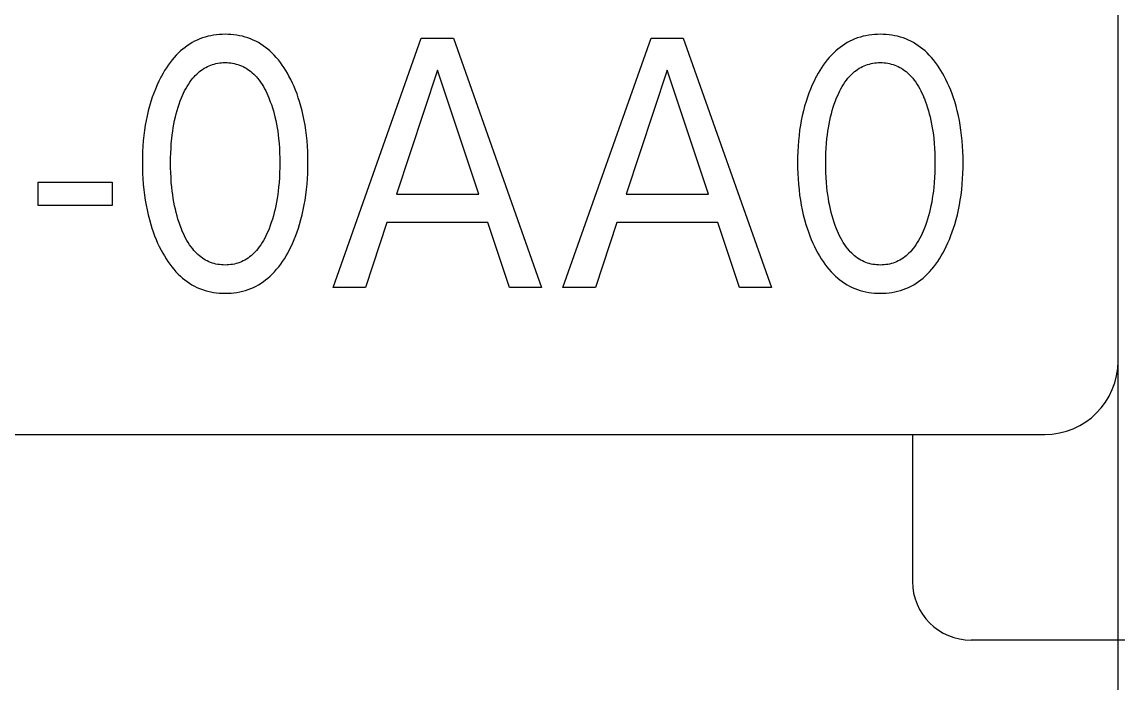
# Model space of a CAD drawing. Extents: x 10 to 656, y -396 to 292.
# Drawn here: x 287.34 to 288.851, y 101.429 to 102.34 of the extents above; entities that cross this region are included whole.
import ezdxf

# ---------------------------------------------------------------- set-up
doc = ezdxf.new("R2010")
doc.units = 0
doc.header["$LTSCALE"] = 5
doc.header["$MEASUREMENT"] = 0
doc.layers.get('0').update_dxf_attribs({"linetype": 'CONTINUOUS'})

msp = doc.modelspace()

# ---------------------------------------------------------------- linework, layer by layer
at = {"color": 7, "linetype": 'Continuous'}
for p, q in [((288.8508, 91.5889), (288.8508, 118.1086)), ((288.8508, 101.4882), (288.8508, 118.1086)), ((288.8508, 91.5889), (288.8508, 118.1086)), ((288.8508, 101.4882), (288.8508, 118.1086)), ((287.5742, 102.3119), (287.5709, 102.3098)), ((287.5777, 102.3137), (287.5742, 102.3119)), ((287.5812, 102.3154), (287.5777, 102.3137)), ((287.5848, 102.317), (287.5812, 102.3154)), ((287.5885, 102.3183), (287.5848, 102.317)), ((287.5923, 102.3195), (287.5885, 102.3183)), ((287.5961, 102.3206), (287.5923, 102.3195)), ((287.6, 102.3214), (287.5961, 102.3206)), ((287.6039, 102.3221), (287.6, 102.3214)), ((287.6078, 102.3227), (287.6039, 102.3221)), ((287.6118, 102.3231), (287.6078, 102.3227)), ((287.6158, 102.3233), (287.6118, 102.3231)), ((287.6198, 102.3234), (287.6158, 102.3233)), ((287.6238, 102.3233), (287.6198, 102.3234)), ((287.6278, 102.3231), (287.6238, 102.3233)), ((287.6318, 102.3227), (287.6278, 102.3231)), ((287.6357, 102.3221), (287.6318, 102.3227)), ((287.6397, 102.3214), (287.6357, 102.3221)), ((287.6436, 102.3206), (287.6397, 102.3214)), ((287.6474, 102.3196), (287.6436, 102.3206)), ((287.6512, 102.3183), (287.6474, 102.3196)), ((287.6549, 102.317), (287.6512, 102.3183)), ((287.6585, 102.3154), (287.6549, 102.317)), ((287.662, 102.3137), (287.6585, 102.3154)), ((287.6655, 102.3119), (287.662, 102.3137)), ((287.6688, 102.3099), (287.6655, 102.3119)), ((287.7685, 101.9741), (287.89, 102.3182)), ((287.89, 102.3182), (287.9344, 102.3182)), ((287.9344, 102.3182), (288.0559, 101.9741)), ((288.0855, 101.9741), (288.2069, 102.3182)), ((288.2069, 102.3182), (288.2514, 102.3182)), ((288.2514, 102.3182), (288.3728, 101.9741)), ((288.4774, 102.3119), (288.4741, 102.3098)), ((288.4809, 102.3137), (288.4774, 102.3119)), ((288.4844, 102.3154), (288.4809, 102.3137)), ((288.488, 102.317), (288.4844, 102.3154)), ((288.4917, 102.3183), (288.488, 102.317)), ((288.4955, 102.3195), (288.4917, 102.3183)), ((288.4993, 102.3206), (288.4955, 102.3195)), ((288.5032, 102.3214), (288.4993, 102.3206)), ((288.5071, 102.3221), (288.5032, 102.3214)), ((288.5111, 102.3227), (288.5071, 102.3221)), ((288.515, 102.3231), (288.5111, 102.3227)), ((288.519, 102.3233), (288.515, 102.3231)), ((288.523, 102.3234), (288.519, 102.3233)), ((288.527, 102.3233), (288.523, 102.3234)), ((288.531, 102.3231), (288.527, 102.3233)), ((288.535, 102.3227), (288.531, 102.3231)), ((288.539, 102.3221), (288.535, 102.3227)), ((288.5429, 102.3214), (288.539, 102.3221)), ((288.5468, 102.3206), (288.5429, 102.3214)), ((288.5506, 102.3196), (288.5468, 102.3206)), ((288.5544, 102.3183), (288.5506, 102.3196)), ((288.5581, 102.317), (288.5544, 102.3183)), ((288.5617, 102.3154), (288.5581, 102.317)), ((288.5652, 102.3137), (288.5617, 102.3154)), ((288.5687, 102.3119), (288.5652, 102.3137)), ((288.572, 102.3099), (288.5687, 102.3119)), ((287.5555, 102.2978), (287.5523, 102.2946)), ((287.5583, 102.3004), (287.5555, 102.2978)), ((287.5613, 102.303), (287.5583, 102.3004)), ((287.5644, 102.3054), (287.5613, 102.303)), ((287.5676, 102.3077), (287.5644, 102.3054)), ((287.5709, 102.3098), (287.5676, 102.3077)), ((287.6721, 102.3077), (287.6688, 102.3099)), ((287.6753, 102.3054), (287.6721, 102.3077)), ((287.6784, 102.303), (287.6753, 102.3054)), ((287.6813, 102.3004), (287.6784, 102.303)), ((287.6842, 102.2978), (287.6813, 102.3004)), ((287.6873, 102.2946), (287.6842, 102.2978)), ((288.4587, 102.2978), (288.4556, 102.2946)), ((288.4616, 102.3004), (288.4587, 102.2978)), ((288.4645, 102.303), (288.4616, 102.3004)), ((288.4676, 102.3054), (288.4645, 102.303)), ((288.4708, 102.3077), (288.4676, 102.3054)), ((288.4741, 102.3098), (288.4708, 102.3077)), ((288.5753, 102.3077), (288.572, 102.3099)), ((288.5785, 102.3054), (288.5753, 102.3077)), ((288.5816, 102.303), (288.5785, 102.3054)), ((288.5846, 102.3004), (288.5816, 102.303)), ((288.5874, 102.2978), (288.5846, 102.3004)), ((288.5905, 102.2946), (288.5874, 102.2978)), ((287.5412, 102.2809), (287.5387, 102.2772)), ((287.5438, 102.2845), (287.5412, 102.2809)), ((287.5465, 102.288), (287.5438, 102.2845)), ((287.5494, 102.2914), (287.5465, 102.288)), ((287.5523, 102.2946), (287.5494, 102.2914)), ((287.5952, 102.2789), (287.5975, 102.28)), ((287.5975, 102.28), (287.5999, 102.2809)), ((287.5999, 102.2809), (287.6022, 102.2817)), ((287.6022, 102.2817), (287.6047, 102.2824)), ((287.6047, 102.2824), (287.6071, 102.283)), ((287.6071, 102.283), (287.6096, 102.2835)), ((287.6096, 102.2835), (287.6122, 102.2839)), ((287.6122, 102.2839), (287.6147, 102.2841)), ((287.6147, 102.2841), (287.6172, 102.2843)), ((287.6172, 102.2843), (287.6198, 102.2843)), ((287.6198, 102.2843), (287.6223, 102.2843)), ((287.6223, 102.2843), (287.6249, 102.2841)), ((287.6249, 102.2841), (287.6274, 102.2839)), ((287.6274, 102.2839), (287.6299, 102.2835)), ((287.6299, 102.2835), (287.6324, 102.283)), ((287.6324, 102.283), (287.6349, 102.2824)), ((287.6349, 102.2824), (287.6373, 102.2817)), ((287.6373, 102.2817), (287.6397, 102.2809)), ((287.6397, 102.2809), (287.6421, 102.28)), ((287.6421, 102.28), (287.6444, 102.2789)), ((287.6903, 102.2914), (287.6873, 102.2946)), ((287.6932, 102.288), (287.6903, 102.2914)), ((287.6959, 102.2845), (287.6932, 102.288)), ((287.6985, 102.2809), (287.6959, 102.2845)), ((287.7009, 102.2772), (287.6985, 102.2809)), ((288.4444, 102.2809), (288.4419, 102.2772)), ((288.447, 102.2845), (288.4444, 102.2809)), ((288.4497, 102.288), (288.447, 102.2845)), ((288.4526, 102.2914), (288.4497, 102.288)), ((288.4556, 102.2946), (288.4526, 102.2914)), ((288.4984, 102.2789), (288.5007, 102.28)), ((288.5007, 102.28), (288.5031, 102.2809)), ((288.5031, 102.2809), (288.5055, 102.2817)), ((288.5055, 102.2817), (288.5079, 102.2824)), ((288.5079, 102.2824), (288.5104, 102.283)), ((288.5104, 102.283), (288.5129, 102.2835)), ((288.5129, 102.2835), (288.5154, 102.2839)), ((288.5154, 102.2839), (288.5179, 102.2841)), ((288.5179, 102.2841), (288.5205, 102.2843)), ((288.5205, 102.2843), (288.523, 102.2843)), ((288.523, 102.2843), (288.5256, 102.2843)), ((288.5256, 102.2843), (288.5281, 102.2841)), ((288.5281, 102.2841), (288.5306, 102.2839)), ((288.5306, 102.2839), (288.5332, 102.2835)), ((288.5332, 102.2835), (288.5357, 102.283)), ((288.5357, 102.283), (288.5381, 102.2824)), ((288.5381, 102.2824), (288.5406, 102.2817)), ((288.5406, 102.2817), (288.543, 102.2809)), ((288.543, 102.2809), (288.5453, 102.28)), ((288.5453, 102.28), (288.5476, 102.2789)), ((288.5935, 102.2914), (288.5905, 102.2946)), ((288.5964, 102.288), (288.5935, 102.2914)), ((288.5991, 102.2845), (288.5964, 102.288)), ((288.6017, 102.2809), (288.5991, 102.2845)), ((288.6041, 102.2772), (288.6017, 102.2809)), ((287.5319, 102.2658), (287.5311, 102.2643)), ((287.5341, 102.2697), (287.5319, 102.2658)), ((287.5363, 102.2735), (287.5341, 102.2697)), ((287.5387, 102.2772), (287.5363, 102.2735)), ((287.5768, 102.2647), (287.5786, 102.2666)), ((287.5786, 102.2666), (287.5805, 102.2685)), ((287.5805, 102.2685), (287.5824, 102.2702)), ((287.5824, 102.2702), (287.5843, 102.2719)), ((287.5843, 102.2719), (287.5864, 102.2735)), ((287.5864, 102.2735), (287.5885, 102.275)), ((287.5885, 102.275), (287.5907, 102.2765)), ((287.5907, 102.2765), (287.5929, 102.2778)), ((287.5929, 102.2778), (287.5952, 102.2789)), ((287.6444, 102.2789), (287.6467, 102.2778)), ((287.6467, 102.2778), (287.6489, 102.2765)), ((287.6489, 102.2765), (287.6511, 102.275)), ((287.6511, 102.275), (287.6532, 102.2735)), ((287.6532, 102.2735), (287.6552, 102.2719)), ((287.6552, 102.2719), (287.6572, 102.2702)), ((287.6572, 102.2702), (287.6591, 102.2685)), ((287.6591, 102.2685), (287.661, 102.2666)), ((287.661, 102.2666), (287.6628, 102.2647)), ((287.7033, 102.2735), (287.7009, 102.2772)), ((287.7055, 102.2697), (287.7033, 102.2735)), ((287.7077, 102.2658), (287.7055, 102.2697)), ((287.7102, 102.261), (287.7077, 102.2658)), ((287.9124, 102.2738), (287.8558, 102.1029)), ((287.9693, 102.1029), (287.9124, 102.2738)), ((288.2293, 102.2738), (288.1727, 102.1029)), ((288.2862, 102.1029), (288.2293, 102.2738)), ((288.4351, 102.2658), (288.4343, 102.2643)), ((288.4373, 102.2697), (288.4351, 102.2658)), ((288.4395, 102.2735), (288.4373, 102.2697)), ((288.4419, 102.2772), (288.4395, 102.2735)), ((288.4801, 102.2647), (288.4818, 102.2666)), ((288.4818, 102.2666), (288.4837, 102.2685)), ((288.4837, 102.2685), (288.4856, 102.2702)), ((288.4856, 102.2702), (288.4876, 102.2719)), ((288.4876, 102.2719), (288.4896, 102.2735)), ((288.4896, 102.2735), (288.4917, 102.275)), ((288.4917, 102.275), (288.4939, 102.2765)), ((288.4939, 102.2765), (288.4961, 102.2778)), ((288.4961, 102.2778), (288.4984, 102.2789)), ((288.5476, 102.2789), (288.5499, 102.2778)), ((288.5499, 102.2778), (288.5521, 102.2765)), ((288.5521, 102.2765), (288.5543, 102.275)), ((288.5543, 102.275), (288.5564, 102.2735)), ((288.5564, 102.2735), (288.5585, 102.2719)), ((288.5585, 102.2719), (288.5604, 102.2702)), ((288.5604, 102.2702), (288.5624, 102.2685)), ((288.5624, 102.2685), (288.5642, 102.2666)), ((288.5642, 102.2666), (288.566, 102.2647)), ((288.6065, 102.2735), (288.6041, 102.2772)), ((288.6088, 102.2697), (288.6065, 102.2735)), ((288.6109, 102.2658), (288.6088, 102.2697)), ((288.6134, 102.261), (288.6109, 102.2658)), ((287.5258, 102.2535), (287.5235, 102.2479)), ((287.5284, 102.2589), (287.5258, 102.2535)), ((287.5311, 102.2643), (287.5284, 102.2589)), ((287.5655, 102.2484), (287.5672, 102.2514)), ((287.5672, 102.2514), (287.569, 102.2543)), ((287.569, 102.2543), (287.5709, 102.2572)), ((287.5709, 102.2572), (287.573, 102.26)), ((287.573, 102.26), (287.5751, 102.2628)), ((287.5751, 102.2628), (287.5768, 102.2647)), ((287.6628, 102.2647), (287.6645, 102.2628)), ((287.6645, 102.2628), (287.6666, 102.26)), ((287.6666, 102.26), (287.6687, 102.2572)), ((287.6687, 102.2572), (287.6706, 102.2543)), ((287.6706, 102.2543), (287.6724, 102.2514)), ((287.6724, 102.2514), (287.6741, 102.2484)), ((287.7125, 102.2561), (287.7102, 102.261)), ((287.7148, 102.2512), (287.7125, 102.2561)), ((287.7168, 102.2462), (287.7148, 102.2512)), ((288.4291, 102.2535), (288.4267, 102.2479)), ((288.4316, 102.2589), (288.4291, 102.2535)), ((288.4343, 102.2643), (288.4316, 102.2589)), ((288.4687, 102.2484), (288.4704, 102.2514)), ((288.4704, 102.2514), (288.4722, 102.2543)), ((288.4722, 102.2543), (288.4741, 102.2572)), ((288.4741, 102.2572), (288.4762, 102.26)), ((288.4762, 102.26), (288.4784, 102.2628)), ((288.4784, 102.2628), (288.4801, 102.2647)), ((288.566, 102.2647), (288.5677, 102.2628)), ((288.5677, 102.2628), (288.5698, 102.26)), ((288.5698, 102.26), (288.5719, 102.2572)), ((288.5719, 102.2572), (288.5738, 102.2543)), ((288.5738, 102.2543), (288.5756, 102.2514)), ((288.5756, 102.2514), (288.5773, 102.2484)), ((288.6158, 102.2561), (288.6134, 102.261)), ((288.618, 102.2512), (288.6158, 102.2561)), ((288.62, 102.2462), (288.618, 102.2512)), ((287.5192, 102.2366), (287.5173, 102.2309)), ((287.5213, 102.2423), (287.5192, 102.2366)), ((287.5235, 102.2479), (287.5213, 102.2423)), ((287.5579, 102.2315), (287.5596, 102.2358)), ((287.5596, 102.2358), (287.5609, 102.239)), ((287.5609, 102.239), (287.5624, 102.2422)), ((287.5624, 102.2422), (287.5639, 102.2453)), ((287.5639, 102.2453), (287.5655, 102.2484)), ((287.6741, 102.2484), (287.6757, 102.2453)), ((287.6757, 102.2453), (287.6772, 102.2422)), ((287.6772, 102.2422), (287.6786, 102.239)), ((287.6786, 102.239), (287.68, 102.2358)), ((287.68, 102.2358), (287.6805, 102.2346)), ((287.6805, 102.2346), (287.682, 102.2305)), ((287.7188, 102.2411), (287.7168, 102.2462)), ((287.7206, 102.236), (287.7188, 102.2411)), ((287.7223, 102.2309), (287.7206, 102.236)), ((288.4224, 102.2366), (288.4206, 102.2309)), ((288.4245, 102.2423), (288.4224, 102.2366)), ((288.4267, 102.2479), (288.4245, 102.2423)), ((288.4611, 102.2315), (288.4628, 102.2358)), ((288.4628, 102.2358), (288.4642, 102.239)), ((288.4642, 102.239), (288.4656, 102.2422)), ((288.4656, 102.2422), (288.4671, 102.2453)), ((288.4671, 102.2453), (288.4687, 102.2484)), ((288.5773, 102.2484), (288.5789, 102.2453)), ((288.5789, 102.2453), (288.5804, 102.2422)), ((288.5804, 102.2422), (288.5819, 102.239)), ((288.5819, 102.239), (288.5832, 102.2358)), ((288.5832, 102.2358), (288.5837, 102.2346)), ((288.5837, 102.2346), (288.5853, 102.2305)), ((288.622, 102.2411), (288.62, 102.2462)), ((288.6238, 102.236), (288.622, 102.2411)), ((288.6255, 102.2309), (288.6238, 102.236)), ((287.5154, 102.2244), (287.5137, 102.2178)), ((287.5173, 102.2309), (287.5154, 102.2244)), ((287.5536, 102.2184), (287.5549, 102.2228)), ((287.5549, 102.2228), (287.5563, 102.2272)), ((287.5563, 102.2272), (287.5579, 102.2315)), ((287.682, 102.2305), (287.6835, 102.2264)), ((287.6835, 102.2264), (287.6849, 102.2222)), ((287.6849, 102.2222), (287.6862, 102.218)), ((287.7242, 102.2244), (287.7223, 102.2309)), ((287.7259, 102.2178), (287.7242, 102.2244)), ((288.4186, 102.2244), (288.4169, 102.2178)), ((288.4206, 102.2309), (288.4186, 102.2244)), ((288.4568, 102.2184), (288.4581, 102.2228)), ((288.4581, 102.2228), (288.4596, 102.2272)), ((288.4596, 102.2272), (288.4611, 102.2315)), ((288.5853, 102.2305), (288.5867, 102.2264)), ((288.5867, 102.2264), (288.5881, 102.2222)), ((288.5881, 102.2222), (288.5894, 102.218)), ((288.6274, 102.2244), (288.6255, 102.2309)), ((288.6291, 102.2178), (288.6274, 102.2244)), ((287.5108, 102.2046), (287.5096, 102.1979)), ((287.5122, 102.2112), (287.5108, 102.2046)), ((287.5137, 102.2178), (287.5122, 102.2112)), ((287.5491, 102.1996), (287.5501, 102.2046)), ((287.5501, 102.2046), (287.5512, 102.2095)), ((287.5512, 102.2095), (287.5523, 102.2139)), ((287.5523, 102.2139), (287.5536, 102.2184)), ((287.6862, 102.218), (287.6873, 102.2137)), ((287.6873, 102.2137), (287.6884, 102.2095)), ((287.6884, 102.2095), (287.6895, 102.2046)), ((287.6895, 102.2046), (287.6905, 102.1996)), ((287.7274, 102.2112), (287.7259, 102.2178)), ((287.7288, 102.2046), (287.7274, 102.2112)), ((287.73, 102.1979), (287.7288, 102.2046)), ((288.414, 102.2046), (288.4128, 102.1979)), ((288.4154, 102.2112), (288.414, 102.2046)), ((288.4169, 102.2178), (288.4154, 102.2112)), ((288.4523, 102.1996), (288.4533, 102.2046)), ((288.4533, 102.2046), (288.4544, 102.2095)), ((288.4544, 102.2095), (288.4555, 102.2139)), ((288.4555, 102.2139), (288.4568, 102.2184)), ((288.5894, 102.218), (288.5905, 102.2137)), ((288.5905, 102.2137), (288.5916, 102.2095)), ((288.5916, 102.2095), (288.5927, 102.2046)), ((288.5927, 102.2046), (288.5937, 102.1996)), ((288.6307, 102.2112), (288.6291, 102.2178)), ((288.632, 102.2046), (288.6307, 102.2112)), ((288.6332, 102.1979), (288.632, 102.2046)), ((287.5086, 102.1912), (287.5077, 102.1838)), ((287.5096, 102.1979), (287.5086, 102.1912)), ((287.5468, 102.1847), (287.5474, 102.1897)), ((287.5474, 102.1897), (287.5482, 102.1946)), ((287.5482, 102.1946), (287.5491, 102.1996)), ((287.6905, 102.1996), (287.6914, 102.1946)), ((287.6914, 102.1946), (287.6922, 102.1897)), ((287.6922, 102.1897), (287.6928, 102.1847)), ((287.731, 102.1912), (287.73, 102.1979)), ((287.7319, 102.1838), (287.731, 102.1912)), ((288.4118, 102.1912), (288.4109, 102.1838)), ((288.4128, 102.1979), (288.4118, 102.1912)), ((288.45, 102.1847), (288.4506, 102.1897)), ((288.4506, 102.1897), (288.4514, 102.1946)), ((288.4514, 102.1946), (288.4523, 102.1996)), ((288.5937, 102.1996), (288.5946, 102.1946)), ((288.5946, 102.1946), (288.5954, 102.1897)), ((288.5954, 102.1897), (288.5961, 102.1847)), ((288.6342, 102.1912), (288.6332, 102.1979)), ((288.6351, 102.1838), (288.6342, 102.1912)), ((287.5069, 102.1764), (287.5064, 102.169)), ((287.5077, 102.1838), (287.5069, 102.1764)), ((287.5455, 102.173), (287.5462, 102.1796)), ((287.5462, 102.1796), (287.5468, 102.1847)), ((287.6928, 102.1847), (287.6934, 102.1796)), ((287.6934, 102.1796), (287.694, 102.173)), ((287.7326, 102.1764), (287.7319, 102.1838)), ((287.7332, 102.169), (287.7326, 102.1764)), ((288.4102, 102.1764), (288.4096, 102.169)), ((288.4109, 102.1838), (288.4102, 102.1764)), ((288.4488, 102.173), (288.4494, 102.1796)), ((288.4494, 102.1796), (288.45, 102.1847)), ((288.5961, 102.1847), (288.5966, 102.1796)), ((288.5966, 102.1796), (288.5973, 102.173)), ((288.6359, 102.1764), (288.6351, 102.1838)), ((288.6364, 102.169), (288.6359, 102.1764)), ((287.506, 102.1616), (287.5058, 102.1542)), ((287.5064, 102.169), (287.506, 102.1616)), ((287.5446, 102.153), (287.5447, 102.1596)), ((287.5447, 102.1596), (287.5451, 102.1663)), ((287.5451, 102.1663), (287.5455, 102.173)), ((287.694, 102.173), (287.6945, 102.1663)), ((287.6945, 102.1663), (287.6948, 102.1596)), ((287.6948, 102.1596), (287.695, 102.153)), ((287.7336, 102.1616), (287.7332, 102.169)), ((287.7338, 102.1542), (287.7336, 102.1616)), ((288.4092, 102.1616), (288.409, 102.1542)), ((288.4096, 102.169), (288.4092, 102.1616)), ((288.4478, 102.153), (288.448, 102.1596)), ((288.448, 102.1596), (288.4483, 102.1663)), ((288.4483, 102.1663), (288.4488, 102.173)), ((288.5973, 102.173), (288.5977, 102.1663)), ((288.5977, 102.1663), (288.5981, 102.1596)), ((288.5981, 102.1596), (288.5982, 102.153)), ((288.6368, 102.1616), (288.6364, 102.169)), ((288.637, 102.1542), (288.6368, 102.1616)), ((287.5058, 102.1542), (287.5057, 102.1468)), ((287.5057, 102.1468), (287.5058, 102.1392)), ((287.5445, 102.1463), (287.5446, 102.153)), ((287.5446, 102.1395), (287.5445, 102.1463)), ((287.695, 102.153), (287.6951, 102.1463)), ((287.6951, 102.1463), (287.695, 102.1395)), ((287.7339, 102.1468), (287.7338, 102.1542)), ((287.7338, 102.1392), (287.7339, 102.1468)), ((288.409, 102.1542), (288.4089, 102.1468)), ((288.4089, 102.1468), (288.409, 102.1392)), ((288.4477, 102.1463), (288.4478, 102.153)), ((288.4478, 102.1395), (288.4477, 102.1463)), ((288.5982, 102.153), (288.5983, 102.1463)), ((288.5983, 102.1463), (288.5983, 102.1395)), ((288.6371, 102.1468), (288.637, 102.1542)), ((288.637, 102.1392), (288.6371, 102.1468)), ((287.5058, 102.1392), (287.506, 102.1317)), ((287.506, 102.1317), (287.5064, 102.1241)), ((287.5447, 102.1327), (287.5446, 102.1395)), ((287.5451, 102.1259), (287.5447, 102.1327)), ((287.6949, 102.1327), (287.6945, 102.1259)), ((287.695, 102.1395), (287.6949, 102.1327)), ((287.7332, 102.1242), (287.7336, 102.1317)), ((287.7336, 102.1317), (287.7338, 102.1392)), ((288.409, 102.1392), (288.4092, 102.1317)), ((288.4092, 102.1317), (288.4096, 102.1241)), ((288.448, 102.1327), (288.4478, 102.1395)), ((288.4483, 102.1259), (288.448, 102.1327)), ((288.5981, 102.1327), (288.5977, 102.1259)), ((288.5983, 102.1395), (288.5981, 102.1327)), ((288.6364, 102.1242), (288.6368, 102.1317)), ((288.6368, 102.1317), (288.637, 102.1392)), ((287.362, 102.0873), (287.362, 102.1197)), ((287.362, 102.1197), (287.4639, 102.1197)), ((287.4639, 102.1197), (287.4639, 102.0873)), ((287.5064, 102.1241), (287.5069, 102.1166)), ((287.5069, 102.1166), (287.5076, 102.1091)), ((287.5455, 102.1192), (287.5451, 102.1259)), ((287.5461, 102.1124), (287.5455, 102.1192)), ((287.6941, 102.1192), (287.6934, 102.1124)), ((287.6945, 102.1259), (287.6941, 102.1192)), ((287.7319, 102.1092), (287.7327, 102.1167)), ((287.7327, 102.1167), (287.7332, 102.1242)), ((288.4096, 102.1241), (288.4101, 102.1166)), ((288.4101, 102.1166), (288.4109, 102.1091)), ((288.4487, 102.1192), (288.4483, 102.1259)), ((288.4494, 102.1124), (288.4487, 102.1192)), ((288.5973, 102.1192), (288.5967, 102.1124)), ((288.5977, 102.1259), (288.5973, 102.1192)), ((288.6352, 102.1092), (288.6359, 102.1167)), ((288.6359, 102.1167), (288.6364, 102.1242)), ((287.5076, 102.1091), (287.5086, 102.1016)), ((287.5086, 102.1016), (287.5096, 102.0948)), ((287.5467, 102.1073), (287.5461, 102.1124)), ((287.5474, 102.1023), (287.5467, 102.1073)), ((287.5482, 102.0972), (287.5474, 102.1023)), ((287.6922, 102.1023), (287.6914, 102.0972)), ((287.6929, 102.1073), (287.6922, 102.1023)), ((287.6934, 102.1124), (287.6929, 102.1073)), ((287.73, 102.0949), (287.731, 102.1017)), ((287.731, 102.1017), (287.7319, 102.1092)), ((287.8558, 102.1029), (287.9693, 102.1029)), ((288.1727, 102.1029), (288.2862, 102.1029)), ((288.4109, 102.1091), (288.4118, 102.1016)), ((288.4118, 102.1016), (288.4128, 102.0948)), ((288.4499, 102.1073), (288.4494, 102.1124)), ((288.4506, 102.1023), (288.4499, 102.1073)), ((288.4514, 102.0972), (288.4506, 102.1023)), ((288.5954, 102.1023), (288.5946, 102.0972)), ((288.5961, 102.1073), (288.5954, 102.1023)), ((288.5967, 102.1124), (288.5961, 102.1073)), ((288.6333, 102.0949), (288.6343, 102.1017)), ((288.6343, 102.1017), (288.6352, 102.1092)), ((287.4639, 102.0873), (287.362, 102.0873)), ((287.5096, 102.0948), (287.5107, 102.088)), ((287.5107, 102.088), (287.512, 102.0812)), ((287.549, 102.0921), (287.5482, 102.0972)), ((287.55, 102.0871), (287.549, 102.0921)), ((287.5511, 102.0821), (287.55, 102.0871)), ((287.6896, 102.0871), (287.6885, 102.0821)), ((287.6906, 102.0921), (287.6896, 102.0871)), ((287.6914, 102.0972), (287.6906, 102.0921)), ((287.7275, 102.0813), (287.7289, 102.0881)), ((287.7289, 102.0881), (287.73, 102.0949)), ((288.4128, 102.0948), (288.4139, 102.088)), ((288.4139, 102.088), (288.4153, 102.0812)), ((288.4522, 102.0921), (288.4514, 102.0972)), ((288.4532, 102.0871), (288.4522, 102.0921)), ((288.4543, 102.0821), (288.4532, 102.0871)), ((288.5928, 102.0871), (288.5917, 102.0821)), ((288.5938, 102.0921), (288.5928, 102.0871)), ((288.5946, 102.0972), (288.5938, 102.0921)), ((288.6308, 102.0813), (288.6321, 102.0881)), ((288.6321, 102.0881), (288.6333, 102.0949)), ((287.512, 102.0812), (287.5136, 102.0745)), ((287.5136, 102.0745), (287.5153, 102.0679)), ((287.5522, 102.0776), (287.5511, 102.0821)), ((287.5534, 102.073), (287.5522, 102.0776)), ((287.5547, 102.0686), (287.5534, 102.073)), ((287.5562, 102.0641), (287.5547, 102.0686)), ((287.6848, 102.0686), (287.6834, 102.0641)), ((287.6862, 102.073), (287.6848, 102.0686)), ((287.6874, 102.0776), (287.6862, 102.073)), ((287.6885, 102.0821), (287.6874, 102.0776)), ((287.7243, 102.068), (287.726, 102.0746)), ((287.726, 102.0746), (287.7275, 102.0813)), ((288.4153, 102.0812), (288.4168, 102.0745)), ((288.4168, 102.0745), (288.4185, 102.0679)), ((288.4554, 102.0776), (288.4543, 102.0821)), ((288.4566, 102.073), (288.4554, 102.0776)), ((288.458, 102.0686), (288.4566, 102.073)), ((288.4594, 102.0641), (288.458, 102.0686)), ((288.5881, 102.0686), (288.5866, 102.0641)), ((288.5894, 102.073), (288.5881, 102.0686)), ((288.5906, 102.0776), (288.5894, 102.073)), ((288.5917, 102.0821), (288.5906, 102.0776)), ((288.6275, 102.068), (288.6292, 102.0746)), ((288.6292, 102.0746), (288.6308, 102.0813)), ((287.5153, 102.0679), (287.5172, 102.0612)), ((287.5172, 102.0612), (287.5188, 102.056)), ((287.5188, 102.056), (287.5206, 102.0509)), ((287.5577, 102.0597), (287.5562, 102.0641)), ((287.5594, 102.0553), (287.5577, 102.0597)), ((287.5607, 102.052), (287.5594, 102.0553)), ((287.6802, 102.0553), (287.6789, 102.052)), ((287.6819, 102.0597), (287.6802, 102.0553)), ((287.6834, 102.0641), (287.6819, 102.0597)), ((287.719, 102.0509), (287.7208, 102.0561)), ((287.7208, 102.0561), (287.7224, 102.0613)), ((287.7224, 102.0613), (287.7243, 102.068)), ((287.8428, 102.0638), (287.8134, 101.9741)), ((287.982, 102.0638), (287.8428, 102.0638)), ((288.0118, 101.9741), (287.982, 102.0638)), ((288.1597, 102.0638), (288.1303, 101.9741)), ((288.299, 102.0638), (288.1597, 102.0638)), ((288.3288, 101.9741), (288.299, 102.0638)), ((288.4185, 102.0679), (288.4204, 102.0612)), ((288.4204, 102.0612), (288.422, 102.056)), ((288.422, 102.056), (288.4238, 102.0509)), ((288.4609, 102.0597), (288.4594, 102.0641)), ((288.4626, 102.0553), (288.4609, 102.0597)), ((288.4639, 102.052), (288.4626, 102.0553)), ((288.5834, 102.0553), (288.5821, 102.052)), ((288.5851, 102.0597), (288.5834, 102.0553)), ((288.5866, 102.0641), (288.5851, 102.0597)), ((288.6222, 102.0509), (288.624, 102.0561)), ((288.624, 102.0561), (288.6257, 102.0613)), ((288.6257, 102.0613), (288.6275, 102.068)), ((287.5206, 102.0509), (287.5225, 102.0457)), ((287.5225, 102.0457), (287.5245, 102.0407)), ((287.5245, 102.0407), (287.5267, 102.0356)), ((287.5622, 102.0488), (287.5607, 102.052)), ((287.5637, 102.0455), (287.5622, 102.0488)), ((287.5653, 102.0424), (287.5637, 102.0455)), ((287.567, 102.0393), (287.5653, 102.0424)), ((287.5688, 102.0362), (287.567, 102.0393)), ((287.6726, 102.0393), (287.6708, 102.0362)), ((287.6743, 102.0424), (287.6726, 102.0393)), ((287.6759, 102.0455), (287.6743, 102.0424)), ((287.6774, 102.0488), (287.6759, 102.0455)), ((287.6789, 102.052), (287.6774, 102.0488)), ((287.7129, 102.0357), (287.7151, 102.0407)), ((287.7151, 102.0407), (287.7171, 102.0458)), ((287.7171, 102.0458), (287.719, 102.0509)), ((288.4238, 102.0509), (288.4257, 102.0457)), ((288.4257, 102.0457), (288.4277, 102.0407)), ((288.4277, 102.0407), (288.4299, 102.0356)), ((288.4654, 102.0488), (288.4639, 102.052)), ((288.4669, 102.0455), (288.4654, 102.0488)), ((288.4685, 102.0424), (288.4669, 102.0455)), ((288.4702, 102.0393), (288.4685, 102.0424)), ((288.472, 102.0362), (288.4702, 102.0393)), ((288.5758, 102.0393), (288.574, 102.0362)), ((288.5775, 102.0424), (288.5758, 102.0393)), ((288.5791, 102.0455), (288.5775, 102.0424)), ((288.5806, 102.0488), (288.5791, 102.0455)), ((288.5821, 102.052), (288.5806, 102.0488)), ((288.6161, 102.0357), (288.6183, 102.0407)), ((288.6183, 102.0407), (288.6203, 102.0458)), ((288.6203, 102.0458), (288.6222, 102.0509)), ((287.5267, 102.0356), (287.529, 102.0307)), ((287.529, 102.0307), (287.5315, 102.0258)), ((287.5315, 102.0258), (287.5336, 102.0218)), ((287.5707, 102.0332), (287.5688, 102.0362)), ((287.5728, 102.0303), (287.5707, 102.0332)), ((287.575, 102.0275), (287.5728, 102.0303)), ((287.5767, 102.0255), (287.575, 102.0275)), ((287.5784, 102.0235), (287.5767, 102.0255)), ((287.5803, 102.0217), (287.5784, 102.0235)), ((287.6612, 102.0235), (287.6593, 102.0217)), ((287.6629, 102.0255), (287.6612, 102.0235)), ((287.6646, 102.0275), (287.6629, 102.0255)), ((287.6668, 102.0303), (287.6646, 102.0275)), ((287.6689, 102.0332), (287.6668, 102.0303)), ((287.6708, 102.0362), (287.6689, 102.0332)), ((287.706, 102.0218), (287.7081, 102.0258)), ((287.7081, 102.0258), (287.7106, 102.0307)), ((287.7106, 102.0307), (287.7129, 102.0357)), ((288.4299, 102.0356), (288.4322, 102.0307)), ((288.4322, 102.0307), (288.4347, 102.0258)), ((288.4347, 102.0258), (288.4368, 102.0218)), ((288.4739, 102.0332), (288.472, 102.0362)), ((288.476, 102.0303), (288.4739, 102.0332)), ((288.4782, 102.0275), (288.476, 102.0303)), ((288.4799, 102.0255), (288.4782, 102.0275)), ((288.4816, 102.0235), (288.4799, 102.0255)), ((288.4835, 102.0217), (288.4816, 102.0235)), ((288.5644, 102.0235), (288.5625, 102.0217)), ((288.5662, 102.0255), (288.5644, 102.0235)), ((288.5679, 102.0275), (288.5662, 102.0255)), ((288.57, 102.0303), (288.5679, 102.0275)), ((288.5721, 102.0332), (288.57, 102.0303)), ((288.574, 102.0362), (288.5721, 102.0332)), ((288.6092, 102.0218), (288.6113, 102.0258)), ((288.6113, 102.0258), (288.6138, 102.0307)), ((288.6138, 102.0307), (288.6161, 102.0357)), ((287.5336, 102.0218), (287.5359, 102.0179)), ((287.5359, 102.0179), (287.5383, 102.014)), ((287.5383, 102.014), (287.5407, 102.0102)), ((287.5407, 102.0102), (287.5433, 102.0065)), ((287.5822, 102.0198), (287.5803, 102.0217)), ((287.5842, 102.0181), (287.5822, 102.0198)), ((287.5862, 102.0164), (287.5842, 102.0181)), ((287.5883, 102.0149), (287.5862, 102.0164)), ((287.5905, 102.0134), (287.5883, 102.0149)), ((287.5928, 102.0121), (287.5905, 102.0134)), ((287.5951, 102.0109), (287.5928, 102.0121)), ((287.5974, 102.0098), (287.5951, 102.0109)), ((287.5997, 102.0088), (287.5974, 102.0098)), ((287.6022, 102.008), (287.5997, 102.0088)), ((287.6046, 102.0073), (287.6022, 102.008)), ((287.6374, 102.008), (287.635, 102.0073)), ((287.6398, 102.0088), (287.6374, 102.008)), ((287.6422, 102.0098), (287.6398, 102.0088)), ((287.6445, 102.0109), (287.6422, 102.0098)), ((287.6468, 102.0121), (287.6445, 102.0109)), ((287.6491, 102.0134), (287.6468, 102.0121)), ((287.6513, 102.0149), (287.6491, 102.0134)), ((287.6534, 102.0164), (287.6513, 102.0149)), ((287.6554, 102.0181), (287.6534, 102.0164)), ((287.6574, 102.0198), (287.6554, 102.0181)), ((287.6593, 102.0217), (287.6574, 102.0198)), ((287.6963, 102.0065), (287.6989, 102.0102)), ((287.6989, 102.0102), (287.7014, 102.014)), ((287.7014, 102.014), (287.7037, 102.0179)), ((287.7037, 102.0179), (287.706, 102.0218)), ((288.4368, 102.0218), (288.4391, 102.0179)), ((288.4391, 102.0179), (288.4415, 102.014)), ((288.4415, 102.014), (288.444, 102.0102)), ((288.444, 102.0102), (288.4466, 102.0065)), ((288.4854, 102.0198), (288.4835, 102.0217)), ((288.4874, 102.0181), (288.4854, 102.0198)), ((288.4894, 102.0164), (288.4874, 102.0181)), ((288.4916, 102.0149), (288.4894, 102.0164)), ((288.4937, 102.0134), (288.4916, 102.0149)), ((288.496, 102.0121), (288.4937, 102.0134)), ((288.4983, 102.0109), (288.496, 102.0121)), ((288.5006, 102.0098), (288.4983, 102.0109)), ((288.503, 102.0088), (288.5006, 102.0098)), ((288.5054, 102.008), (288.503, 102.0088)), ((288.5078, 102.0073), (288.5054, 102.008)), ((288.5407, 102.008), (288.5382, 102.0073)), ((288.5431, 102.0088), (288.5407, 102.008)), ((288.5454, 102.0098), (288.5431, 102.0088)), ((288.5477, 102.0109), (288.5454, 102.0098)), ((288.55, 102.0121), (288.5477, 102.0109)), ((288.5523, 102.0134), (288.55, 102.0121)), ((288.5545, 102.0149), (288.5523, 102.0134)), ((288.5566, 102.0164), (288.5545, 102.0149)), ((288.5586, 102.0181), (288.5566, 102.0164)), ((288.5606, 102.0198), (288.5586, 102.0181)), ((288.5625, 102.0217), (288.5606, 102.0198)), ((288.5995, 102.0065), (288.6021, 102.0102)), ((288.6021, 102.0102), (288.6046, 102.014)), ((288.6046, 102.014), (288.6069, 102.0179)), ((288.6069, 102.0179), (288.6092, 102.0218)), ((287.5433, 102.0065), (287.5461, 102.0029)), ((287.5461, 102.0029), (287.5489, 101.9994)), ((287.5489, 101.9994), (287.5519, 101.996)), ((287.5519, 101.996), (287.5551, 101.9927)), ((287.6071, 102.0067), (287.6046, 102.0073)), ((287.6096, 102.0062), (287.6071, 102.0067)), ((287.6121, 102.0058), (287.6096, 102.0062)), ((287.6147, 102.0055), (287.6121, 102.0058)), ((287.6172, 102.0054), (287.6147, 102.0055)), ((287.6198, 102.0053), (287.6172, 102.0054)), ((287.6224, 102.0054), (287.6198, 102.0053)), ((287.6249, 102.0055), (287.6224, 102.0054)), ((287.6275, 102.0058), (287.6249, 102.0055)), ((287.63, 102.0062), (287.6275, 102.0058)), ((287.6325, 102.0067), (287.63, 102.0062)), ((287.635, 102.0073), (287.6325, 102.0067)), ((287.6846, 101.9927), (287.6877, 101.996)), ((287.6877, 101.996), (287.6907, 101.9994)), ((287.6907, 101.9994), (287.6936, 102.0029)), ((287.6936, 102.0029), (287.6963, 102.0065)), ((288.4466, 102.0065), (288.4493, 102.0029)), ((288.4493, 102.0029), (288.4522, 101.9994)), ((288.4522, 101.9994), (288.4552, 101.996)), ((288.4552, 101.996), (288.4583, 101.9927)), ((288.5103, 102.0067), (288.5078, 102.0073)), ((288.5128, 102.0062), (288.5103, 102.0067)), ((288.5153, 102.0058), (288.5128, 102.0062)), ((288.5179, 102.0055), (288.5153, 102.0058)), ((288.5204, 102.0054), (288.5179, 102.0055)), ((288.523, 102.0053), (288.5204, 102.0054)), ((288.5256, 102.0054), (288.523, 102.0053)), ((288.5281, 102.0055), (288.5256, 102.0054)), ((288.5307, 102.0058), (288.5281, 102.0055)), ((288.5332, 102.0062), (288.5307, 102.0058)), ((288.5357, 102.0067), (288.5332, 102.0062)), ((288.5382, 102.0073), (288.5357, 102.0067)), ((288.5878, 101.9927), (288.5909, 101.996)), ((288.5909, 101.996), (288.5939, 101.9994)), ((288.5939, 101.9994), (288.5968, 102.0029)), ((288.5968, 102.0029), (288.5995, 102.0065)), ((287.5551, 101.9927), (287.558, 101.99)), ((287.558, 101.99), (287.561, 101.9874)), ((287.561, 101.9874), (287.564, 101.9849)), ((287.564, 101.9849), (287.5672, 101.9825)), ((287.5672, 101.9825), (287.5705, 101.9803)), ((287.5705, 101.9803), (287.5739, 101.9782)), ((287.5739, 101.9782), (287.5774, 101.9762)), ((287.6623, 101.9762), (287.6658, 101.9782)), ((287.6658, 101.9782), (287.6692, 101.9803)), ((287.6692, 101.9803), (287.6725, 101.9825)), ((287.6725, 101.9825), (287.6756, 101.9849)), ((287.6756, 101.9849), (287.6787, 101.9874)), ((287.6787, 101.9874), (287.6817, 101.99)), ((287.6817, 101.99), (287.6846, 101.9927)), ((288.4583, 101.9927), (288.4612, 101.99)), ((288.4612, 101.99), (288.4642, 101.9874)), ((288.4642, 101.9874), (288.4673, 101.9849)), ((288.4673, 101.9849), (288.4705, 101.9825)), ((288.4705, 101.9825), (288.4737, 101.9803)), ((288.4737, 101.9803), (288.4771, 101.9782)), ((288.4771, 101.9782), (288.4806, 101.9762)), ((288.5655, 101.9762), (288.569, 101.9782)), ((288.569, 101.9782), (288.5724, 101.9803)), ((288.5724, 101.9803), (288.5757, 101.9825)), ((288.5757, 101.9825), (288.5789, 101.9849)), ((288.5789, 101.9849), (288.5819, 101.9874)), ((288.5819, 101.9874), (288.5849, 101.99)), ((288.5849, 101.99), (288.5878, 101.9927)), ((287.5774, 101.9762), (287.5809, 101.9745)), ((287.5809, 101.9745), (287.5845, 101.9729)), ((287.5845, 101.9729), (287.5883, 101.9715)), ((287.5883, 101.9715), (287.5921, 101.9702)), ((287.5921, 101.9702), (287.5959, 101.9692)), ((287.5959, 101.9692), (287.5998, 101.9683)), ((287.5998, 101.9683), (287.6038, 101.9675)), ((287.6038, 101.9675), (287.6077, 101.967)), ((287.6077, 101.967), (287.6117, 101.9666)), ((287.6117, 101.9666), (287.6158, 101.9664)), ((287.6158, 101.9664), (287.6198, 101.9663)), ((287.6198, 101.9663), (287.6238, 101.9664)), ((287.6238, 101.9664), (287.6279, 101.9666)), ((287.6279, 101.9666), (287.6319, 101.967)), ((287.6319, 101.967), (287.6359, 101.9675)), ((287.6359, 101.9675), (287.6398, 101.9683)), ((287.6398, 101.9683), (287.6437, 101.9691)), ((287.6437, 101.9691), (287.6476, 101.9702)), ((287.6476, 101.9702), (287.6514, 101.9715)), ((287.6514, 101.9715), (287.6552, 101.9729)), ((287.6552, 101.9729), (287.6588, 101.9745)), ((287.6588, 101.9745), (287.6623, 101.9762)), ((287.8134, 101.9741), (287.7685, 101.9741)), ((288.0559, 101.9741), (288.0118, 101.9741)), ((288.1303, 101.9741), (288.0855, 101.9741)), ((288.3728, 101.9741), (288.3288, 101.9741)), ((288.4806, 101.9762), (288.4841, 101.9745)), ((288.4841, 101.9745), (288.4877, 101.9729)), ((288.4877, 101.9729), (288.4915, 101.9715)), ((288.4915, 101.9715), (288.4953, 101.9702)), ((288.4953, 101.9702), (288.4991, 101.9692)), ((288.4991, 101.9692), (288.503, 101.9683)), ((288.503, 101.9683), (288.507, 101.9675)), ((288.507, 101.9675), (288.511, 101.967)), ((288.511, 101.967), (288.515, 101.9666)), ((288.515, 101.9666), (288.519, 101.9664)), ((288.519, 101.9664), (288.523, 101.9663)), ((288.523, 101.9663), (288.527, 101.9664)), ((288.527, 101.9664), (288.5311, 101.9666)), ((288.5311, 101.9666), (288.5351, 101.967)), ((288.5351, 101.967), (288.5391, 101.9675)), ((288.5391, 101.9675), (288.543, 101.9683)), ((288.543, 101.9683), (288.5469, 101.9691)), ((288.5469, 101.9691), (288.5508, 101.9702)), ((288.5508, 101.9702), (288.5546, 101.9715)), ((288.5546, 101.9715), (288.5584, 101.9729)), ((288.5584, 101.9729), (288.562, 101.9745)), ((288.562, 101.9745), (288.5655, 101.9762)), ((285.9154, 101.7716), (288.7496, 101.7716)), ((288.5674, 101.7716), (288.5674, 101.5692)), ((288.8508, 101.4882), (288.6483, 101.4882)), ((289.0532, 101.4882), (288.8508, 101.4882))]:
    msp.add_line(p, q, dxfattribs=at)
for centre, radius, start, end in [((288.7496, 101.8729), 0.1012, 270, 0), ((288.6483, 101.5692), 0.081, 180, 270)]:
    msp.add_arc(centre, radius, start, end, dxfattribs=at)

doc.saveas('drawing.dxf')
